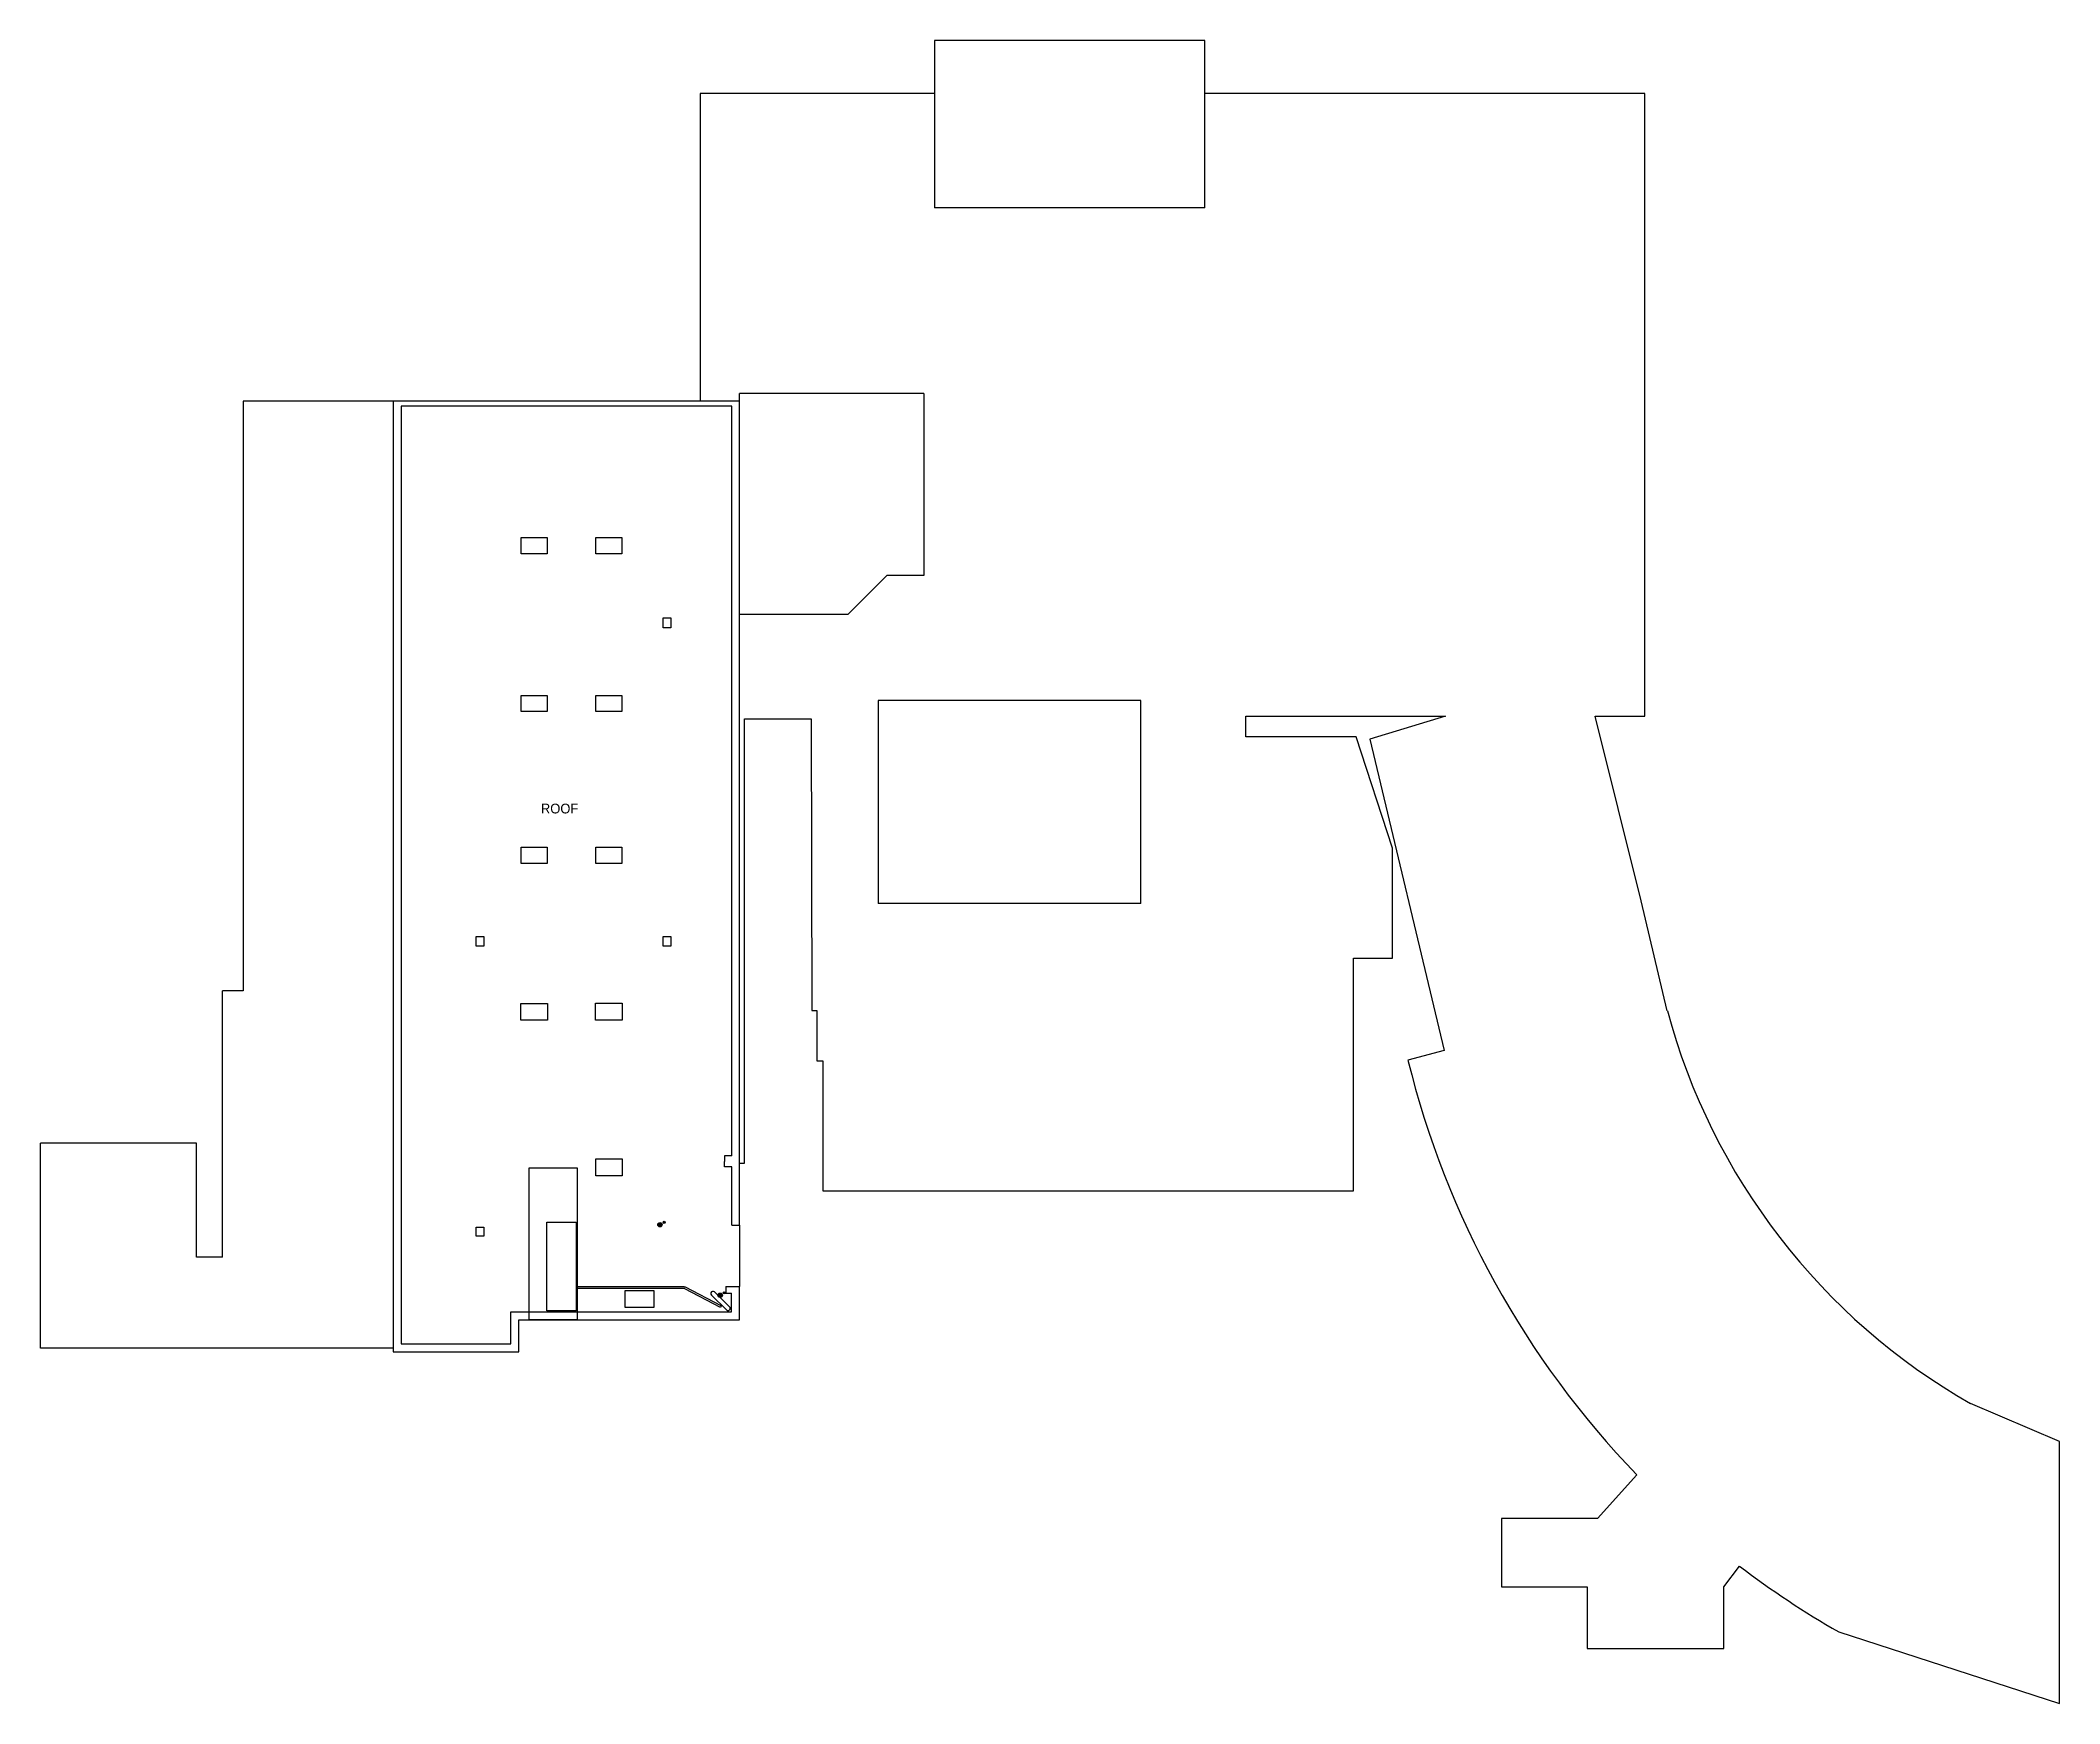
# Model space of a CAD drawing. Extents: x 1041 to 4763, y 145 to 3211.
import ezdxf

# ---------------------------------------------------------------- set-up
doc = ezdxf.new("R2010")
doc.units = 0
doc.header["$LTSCALE"] = 96
doc.header["$MEASUREMENT"] = 0
for name, color, linetype in [('A-ANNO-TEXT', 4, 'CONTINUOUS'), ('A-ROOF', 1, 'CONTINUOUS'), ('A-SPCL', 34, 'CONTINUOUS'), ('A-WALL-FULL', 6, 'CONTINUOUS'), ('P-PREFIX', 2, 'CONTINUOUS')]:
    doc.layers.add(name, color=color, linetype=linetype)
doc.styles.add('ARIAL', font='arial.ttf')

msp = doc.modelspace()

# ---------------------------------------------------------------- linework, layer by layer
at = {"layer": 'A-ROOF'}
for p, q in [((3187, 3211), (2689, 3211)), ((2689, 3211), (2689, 2902)), ((3187, 2902), (3187, 3211)), ((2689, 3113), (2257, 3113)), ((2257, 3113), (2257, 2545.8)), ((3998, 3113), (3187, 3113)), ((3998, 1965), (3998, 3113)), ((3187, 2902), (2689, 2902)), ((1691, 2545.8), (1415, 2545.8)), ((1415, 2545.8), (1415, 1458.6)), ((2669, 2560), (2329.8, 2560)), ((2329.8, 2545.8), (2329.8, 2560)), ((2669, 2560), (2669, 2224.6)), ((2600.9, 2224.6), (2528.9, 2152.6)), ((2669, 2224.6), (2600.9, 2224.6)), ((2528.9, 2152.6), (2329.8, 2152.6)), ((2584.8, 1994), (2584.8, 1620)), ((3069, 1994), (2584.8, 1994)), ((3069, 1620), (3069, 1994)), ((2339, 1140.8), (2339, 1960)), ((2339, 1960), (2461.9, 1960)), ((2461.9, 1960), (2463, 1422.8)), ((3263, 1927), (3263, 1965)), ((3263, 1965), (3630.5, 1965)), ((3630.5, 1965), (3491, 1922.8)), ((3991.1, 1624.7), (3906.7, 1965)), ((3906.7, 1965), (3998, 1965)), ((3466.3, 1927), (3263, 1927)), ((3533, 1721.8), (3466.3, 1927)), ((3491, 1922.8), (3628.4, 1348.8)), ((3533, 1519), (3533, 1721.8)), ((3069, 1620), (2584.8, 1620)), ((4039.6, 1422), (3991.1, 1624.7)), ((3461, 1090), (3461, 1519)), ((3461, 1519), (3533, 1519)), ((1415, 1458.6), (1376.4, 1458.6)), ((1376.4, 968), (1376.4, 1458.6)), ((2463, 1422.8), (2472, 1422.8)), ((2472, 1422.8), (2472, 1329.8)), ((3628.4, 1348.8), (3561.6, 1330.9)), ((2472, 1329.8), (2483, 1329.8)), ((2483, 1329.8), (2483, 1090)), ((1041, 800), (1041, 1178)), ((1329, 1178), (1041, 1178)), ((1329, 968), (1329, 1178)), ((2329.8, 1140.8), (2339, 1140.8)), ((2483, 1090), (3461, 1090)), ((2329.8, 1026.7), (2329.8, 913.4)), ((1376.4, 968), (1329, 968)), ((1923, 793.1), (1923, 852.2)), ((1923, 852.2), (2329.8, 852.2)), ((1691, 800), (1041, 800)), ((1691, 800), (1691, 793.1)), ((1691, 793.1), (1923, 793.1)), ((4762.6, 628.2), (4598.6, 697.8)), ((4762.6, 144.7), (4762.6, 628.2)), ((3983.4, 566.6), (3910.7, 486)), ((3910.7, 486), (3733.8, 486)), ((3733.8, 486), (3733.8, 360)), ((4143.9, 360), (4172.8, 398.2)), ((3733.8, 360), (3891.9, 360)), ((3891.9, 360), (3891.9, 246)), ((4143.9, 246), (4143.9, 360)), ((4355.6, 276.9), (4762.6, 144.7)), ((3891.9, 246), (4143.9, 246))]:
    msp.add_line(p, q, dxfattribs=at).dxf.unprotected_set("ltscale", 0)
for centre, radius, start, end in [((5188.7, 1731.1), 1189.9, 195.0594, 240.2702), ((5187.4, 1729.6), 1674, 193.7786, 224.0058), ((5187.4, 1729.6), 1674, 232.6894, 240.2054)]:
    msp.add_arc(centre, radius, start, end, dxfattribs=at).dxf.unprotected_set("ltscale", 0)
at = {"layer": 'A-SPCL'}
for centre, start, end in [((2030.3, 912), 90, 270), ((2030.3, 910.5), 90, 270), ((2030.3, 910.5), 270, 90)]:
    msp.add_arc(centre, 0.75, start, end, dxfattribs=at).dxf.unprotected_set("ltscale", 0)
at = {"layer": 'A-WALL-FULL'}
for p, q in [((1691, 2545.8), (1691, 793.1)), ((2329.8, 2545.8), (1691, 2545.8)), ((1705.8, 2536.6), (1705.8, 807.9)), ((2315.1, 2536.6), (1705.8, 2536.6)), ((2315.1, 1154.4), (2315.1, 2536.6)), ((2329.8, 1026.7), (2329.8, 2545.8)), ((2315.1, 1154.4), (2301.8, 1154.4)), ((2301.8, 1154.4), (2301.8, 1144.4)), ((2301.8, 1134.5), (2301.8, 1144.4)), ((2315.1, 1134.5), (2301.8, 1134.5)), ((2315.1, 1027), (2315.1, 1134.5)), ((2315.1, 1027), (2329.8, 1026.7)), ((2304.4, 913.4), (2304.4, 901.4)), ((2304.4, 913.4), (2329.8, 913.4)), ((2304.4, 901.4), (2315, 901.4)), ((2315, 867), (2315, 901.4)), ((2329.8, 852.2), (2329.8, 913.4)), ((1908.2, 807.9), (1908.2, 867)), ((1908.2, 867), (2315, 867)), ((1923, 793.1), (1923, 852.2)), ((1923, 852.2), (2329.8, 852.2)), ((1691, 793.1), (1923, 793.1)), ((1705.8, 807.9), (1908.2, 807.9))]:
    msp.add_line(p, q, dxfattribs=at).dxf.unprotected_set("ltscale", 0)
at = {"layer": 'P-PREFIX'}
for p, q in [((1927, 2264.5), (1927, 2294.5)), ((1927, 2294.5), (1975, 2294.5)), ((1975, 2294.5), (1975, 2264.5)), ((2064.7, 2264.5), (2064.7, 2294.5)), ((2064.7, 2294.5), (2112.7, 2294.5)), ((2112.7, 2294.5), (2112.7, 2264.5)), ((1975, 2264.5), (1927, 2264.5)), ((2112.7, 2264.5), (2064.7, 2264.5)), ((2189, 2146.3), (2203.2, 2146.3)), ((2189, 2128.1), (2189, 2146.3)), ((2203.2, 2128.1), (2189, 2128.1)), ((2203.2, 2146.3), (2203.2, 2128.1)), ((1927, 1973.5), (1927, 2003.5)), ((1927, 2003.5), (1975, 2003.5)), ((1975, 1973.5), (1927, 1973.5)), ((1975, 2003.5), (1975, 1973.5)), ((2064.7, 1973.5), (2064.7, 2003.5)), ((2064.7, 2003.5), (2112.7, 2003.5)), ((2112.7, 1973.5), (2064.7, 1973.5)), ((2112.7, 2003.5), (2112.7, 1973.5)), ((1927, 1693.8), (1927, 1723.8)), ((1927, 1723.8), (1975, 1723.8)), ((1975, 1723.8), (1975, 1693.8)), ((2064.7, 1693.8), (2064.7, 1723.8)), ((2064.7, 1723.8), (2112.7, 1723.8)), ((2112.7, 1723.8), (2112.7, 1693.8)), ((1975, 1693.8), (1927, 1693.8)), ((2112.7, 1693.8), (2064.7, 1693.8)), ((1844, 1558.7), (1858.4, 1558.7)), ((1844, 1541), (1844, 1558.7)), ((1858.4, 1541), (1844, 1541)), ((1858.4, 1558.7), (1858.4, 1541)), ((2188.8, 1558.8), (2202.9, 1558.8)), ((2188.8, 1541.3), (2188.8, 1558.8)), ((2202.9, 1541.3), (2188.8, 1541.3)), ((2202.9, 1558.8), (2202.9, 1541.3)), ((1926.6, 1435.6), (1975.5, 1435.6)), ((1926.6, 1404.7), (1926.6, 1435.6)), ((1975.5, 1435.6), (1975.5, 1404.7)), ((2064.4, 1436), (2113.1, 1436)), ((2064.4, 1404.5), (2064.4, 1436)), ((2113.1, 1436), (2113.1, 1404.5)), ((1975.5, 1404.7), (1926.6, 1404.7)), ((2113.1, 1404.5), (2064.4, 1404.5)), ((1941.7, 1132.2), (2030.6, 1132.2)), ((1941.7, 852.2), (1941.7, 1132.2)), ((2030.6, 1132.2), (2030.6, 852.2)), ((2064.5, 1148.8), (2113.4, 1148.8)), ((2064.5, 1118), (2064.5, 1148.8)), ((2113.4, 1118), (2064.5, 1118)), ((2113.4, 1148.8), (2113.4, 1118)), ((1844.1, 1023.3), (1858.6, 1023.3)), ((1844.1, 1006.2), (1844.1, 1023.3)), ((1858.6, 1006.2), (1844.1, 1006.2)), ((1858.6, 1023.3), (1858.6, 1006.2)), ((1974.7, 1032.2), (2028.4, 1032.2)), ((1974.7, 869), (1974.7, 1032.2)), ((2028.4, 1032.2), (2028.4, 869)), ((2180, 1027.5), (2182.5, 1027.5)), ((2180.1, 1028.3), (2182.5, 1027.6)), ((2180.1, 1026.7), (2182.5, 1027.4)), ((2180.4, 1029), (2182.6, 1027.7)), ((2180.4, 1026), (2182.6, 1027.2)), ((2180.9, 1029.6), (2182.7, 1027.8)), ((2180.9, 1025.4), (2182.7, 1027.1)), ((2181.5, 1030.1), (2182.8, 1027.9)), ((2181.5, 1024.9), (2182.8, 1027.1)), ((2182.2, 1030.4), (2182.9, 1028)), ((2182.2, 1024.6), (2182.9, 1027)), ((2183, 1030.5), (2183, 1028)), ((2183, 1024.5), (2183, 1027)), ((2183.8, 1030.4), (2183.1, 1028)), ((2183.8, 1024.6), (2183.1, 1027)), ((2184.5, 1030.1), (2183.3, 1027.9)), ((2184.5, 1024.9), (2183.3, 1027.1)), ((2185.1, 1029.6), (2183.4, 1027.8)), ((2185.1, 1025.4), (2183.4, 1027.1)), ((2185.6, 1029), (2183.5, 1027.7)), ((2185.9, 1028.3), (2183.5, 1027.6)), ((2186, 1027.5), (2183.5, 1027.5)), ((2185.9, 1026.7), (2183.5, 1027.4)), ((2185.6, 1026), (2183.5, 1027.2)), ((2227.6, 912.8), (2030.3, 912.8)), ((2227.6, 909.8), (2030.3, 909.8)), ((2172, 905.5), (2118, 905.5)), ((2118, 905.5), (2118, 875.5)), ((2172, 875.5), (2172, 905.5)), ((2294.5, 875.2), (2228.5, 909.6)), ((2295.9, 877.9), (2229.9, 912.2)), ((2305.6, 870.4), (2278.1, 897.9)), ((2311.2, 876.1), (2283.7, 903.6)), ((2290.9, 897.5), (2293.4, 897.5)), ((2291, 898.2), (2293.4, 897.6)), ((2291, 896.7), (2293.4, 897.3)), ((2291.3, 899), (2293.5, 897.7)), ((2291.3, 896), (2293.5, 897.2)), ((2291.8, 899.6), (2293.6, 897.8)), ((2291.8, 895.3), (2293.6, 897.1)), ((2292.4, 900.1), (2293.7, 897.9)), ((2292.4, 894.9), (2293.7, 897)), ((2293.1, 900.4), (2293.8, 897.9)), ((2293.1, 894.6), (2293.8, 897)), ((2293.9, 900.5), (2293.9, 898)), ((2293.9, 894.5), (2293.9, 897)), ((2294.7, 900.4), (2294.1, 897.9)), ((2294.7, 894.6), (2294.1, 897)), ((2295.4, 900.1), (2294.2, 897.9)), ((2295.4, 894.9), (2294.2, 897)), ((2296, 899.6), (2294.3, 897.8)), ((2296, 895.3), (2294.3, 897.1)), ((2296.5, 899), (2294.4, 897.7)), ((2296.8, 898.2), (2294.4, 897.6)), ((2296.9, 897.5), (2294.4, 897.5)), ((2296.8, 896.7), (2294.4, 897.3)), ((2296.5, 896), (2294.4, 897.2)), ((2028.4, 869), (1974.7, 869)), ((2118, 875.5), (2172, 875.5)), ((2295.9, 877.9), (2294.5, 875.2)), ((2030.6, 852.2), (1941.7, 852.2))]:
    msp.add_line(p, q, dxfattribs=at).dxf.unprotected_set("ltscale", 0)
for centre, radius in [((2183, 1027.5), 4), ((2183, 1027.5), 3.5), ((2190.6, 1032), 2), ((2190.6, 1032), 1.5), ((2293.9, 897.5), 4), ((2293.9, 897.5), 3.5), ((2301.5, 901.9), 2), ((2301.5, 901.9), 1.5)]:
    msp.add_circle(centre, radius, dxfattribs=at).dxf.unprotected_set("ltscale", 0)
for centre, radius, start, end in [((2227.6, 907.8), 5, 62.5163, 90), ((2227.6, 907.8), 2, 62.5163, 90), ((2280.8, 900.8), 4, 43.4193, 226.5807), ((2308.4, 873.3), 4, 225, 45)]:
    msp.add_arc(centre, radius, start, end, dxfattribs=at).dxf.unprotected_set("ltscale", 0)

# ---------------------------------------------------------------- texts
at = {"layer": 'A-ANNO-TEXT', "style": 'ARIAL', "width": 0.95}
e = msp.add_text('ROOF', height=18, dxfattribs=at)
e.set_placement((1963.5, 1785.8))
e.dxf.unprotected_set("ltscale", 0)

doc.saveas('drawing.dxf')
